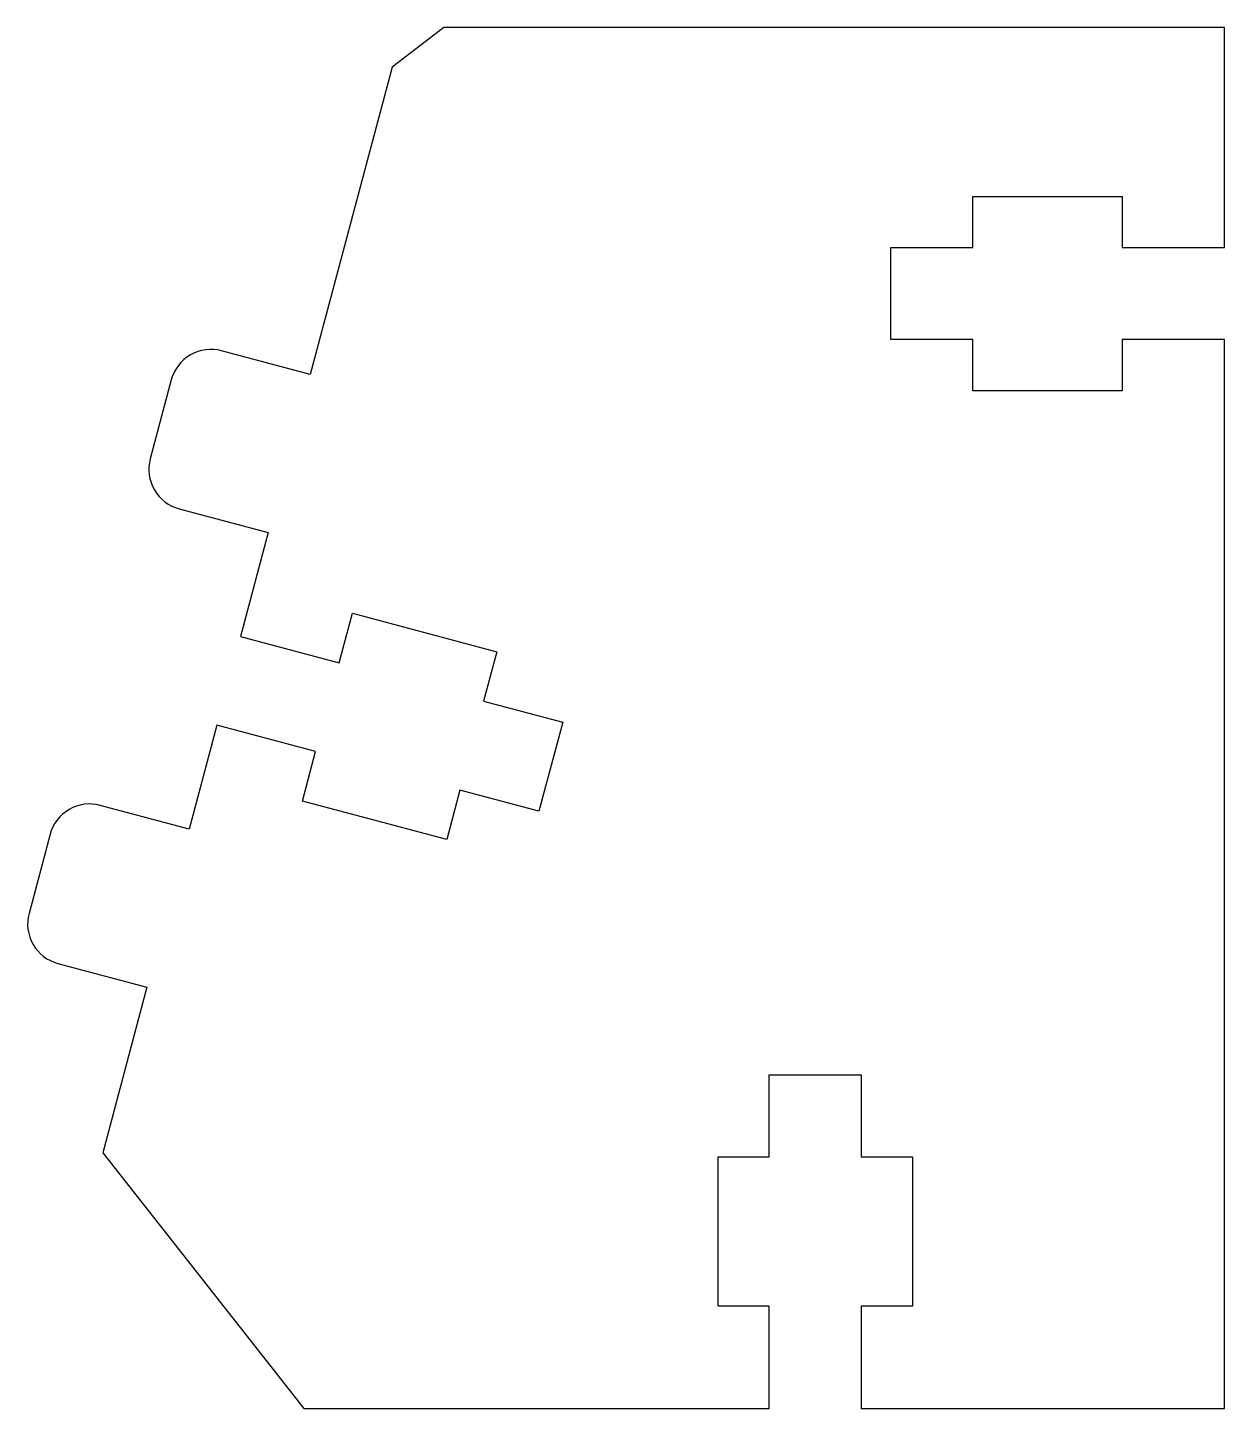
# Model space of a CAD drawing. Header units: millimetres. Extents: x -58.5 to 0, y -67.5 to 0.
import ezdxf

# ---------------------------------------------------------------- set-up
doc = ezdxf.new("R2010")
doc.units = ezdxf.units.MM

msp = doc.modelspace()

# ---------------------------------------------------------------- linework, layer by layer
msp.add_lwpolyline([(-48.095, -29.758), (-43.264, -31.047), (-42.619, -28.631), (-35.566, -30.512), (-36.21, -32.927), (-32.345, -33.958), (-33.504, -38.306), (-37.369, -37.275), (-38.013, -39.691), (-45.067, -37.81), (-44.423, -35.395), (-49.254, -34.107), (-50.607, -39.179), (-54.955, -38.02, 0.414214), (-57.403, -39.437), (-58.433, -43.302, 0.414214), (-57.016, -45.75), (-52.668, -46.909), (-54.825, -55), (-45, -67.5), (-22.25, -67.5), (-22.25, -62.5), (-24.75, -62.5), (-24.75, -55.2), (-22.25, -55.2), (-22.25, -51.2), (-17.75, -51.2), (-17.75, -55.2), (-15.25, -55.2), (-15.25, -62.5), (-17.75, -62.5), (-17.75, -67.5), (0, -67.5), (0, -15.25), (-5, -15.25), (-5, -17.75), (-12.3, -17.75), (-12.3, -15.25), (-16.3, -15.25), (-16.3, -10.75), (-12.3, -10.75), (-12.3, -8.25), (-5, -8.25), (-5, -10.75), (0, -10.75), (0, 0), (-38.16, 0), (-40.675, -1.932), (-44.681, -16.956), (-49.029, -15.796, 0.414214), (-51.477, -17.214), (-52.507, -21.079, 0.414214), (-51.09, -23.526), (-46.742, -24.686)], format="xyb", close=True)

doc.saveas('drawing.dxf')
